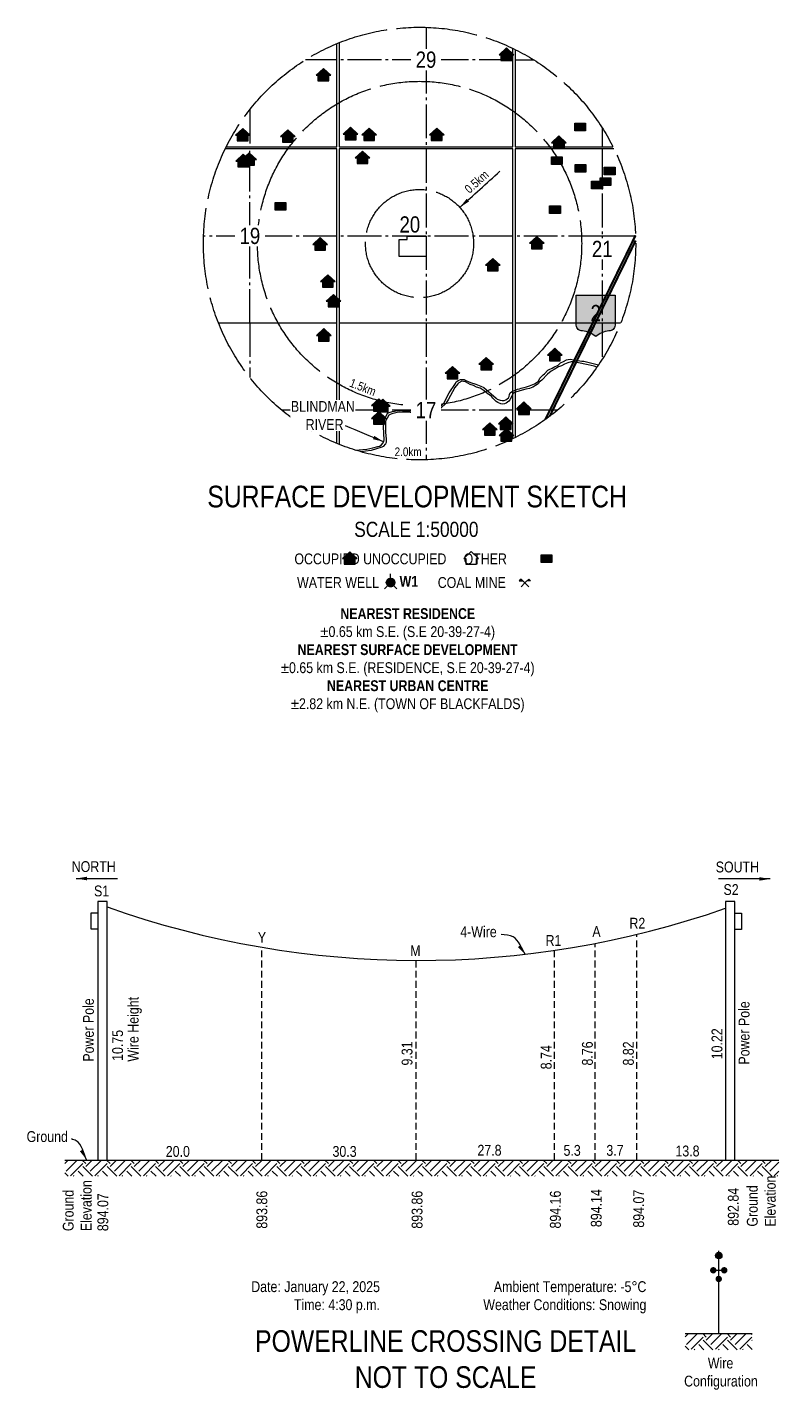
# Model space of a CAD drawing. Extents: x 301137 to 311962, y 5795932 to 5810027.
# Drawn here: x 302725 to 303420, y 5804676 to 5805935 of the extents above; entities that cross this region are included whole.
import ezdxf
from ezdxf.enums import TextEntityAlignment as Align

# ---------------------------------------------------------------- set-up
doc = ezdxf.new("R2010")
doc.units = 0
doc.header["$LTSCALE"] = 5
for name, pattern in [('foc-BUFFER', [16.75, 15, -1.75]), ('foc-QUARTERLINE', [33, 25, -3, 2, -3]), ('foc-TIELINE', [1.875, 1.25, -0.625]), ('foc-TOPO', [1, 0.2, -0.8])]:
    doc.linetypes.add(name, pattern=pattern)
for name, color, linetype in [('AS-POWER', 104, 'foc-POWER'), ('AS-POWER-EXISTING-T', 72, 'Continuous'), ('AS-RESIDENCE', 14, 'Continuous'), ('AS-SYMBOL', 7, 'Continuous'), ('AUX-BUFFER', 7, 'foc-BUFFER'), ('AUX-LABELS', 1, 'Continuous'), ('CG-NOTES', 7, 'Continuous'), ('DETAIL-T', 7, 'Continuous'), ('F-WS-S', 8, 'Continuous'), ('L-BD', 7, 'Continuous'), ('L-QSEC', 8, 'foc-QUARTERLINE'), ('L-SEC', 7, 'Continuous'), ('L-TIE', 7, 'foc-TIELINE'), ('P-CROSSINGS-GROUND', 48, 'foc-TOPO'), ('P-CROSSINGS-LINE', 3, 'Continuous'), ('P-PROPOSED', 10, 'Continuous'), ('ROUTE-MAP-HWY', 2, 'Continuous'), ('S-7', 6, 'Continuous'), ('T-CREEK', 160, 'Continuous'), ('T-WATER-T', 170, 'Continuous')]:
    doc.layers.add(name, color=color, linetype=linetype)
doc.styles.add('120', font='ARIALN.TTF', dxfattribs={"height": 13})
doc.styles.add('60L', font='ARIALN.TTF', dxfattribs={"height": 7.349999999999999})
doc.styles.add('80CG', font='ARIALN.TTF', dxfattribs={"height": 10})
doc.styles.add('80L', font='ARIALN.TTF', dxfattribs={"height": 10})
doc.styles.add('80V', font='ARIALN.TTF', dxfattribs={"oblique": 20.00000000000001, "height": 2})
doc.styles.add('BOLD', font='ARIALNB.TTF')
doc.styles.add('foc-LtypeFont', font='ARIALN.TTF', dxfattribs={"height": 7.349999999999999})
doc.styles.add('TXT', font='ARIALN.TTF', dxfattribs={"height": 0.2})
doc.linetypes.add('foc-POWER', pattern='A,6,-1,["P",foc-LtypeFont,S=0.2,R=0,X=-0.625,Y=-0.75],-1.239999999999999,4', length=12.24)
doc.dimstyles.new('Compass 5 000', dxfattribs={"dimscale": 5, "dimtxt": 9, "dimasz": 2, "dimexe": 0.2, "dimexo": 0.0625, "dimgap": 0.5, "dimtad": 0, "dimtih": 1, "dimtoh": 1, "dimzin": 0, "dimdsep": 46, "dimtxsty": '80CG', "dimcen": 0.1, "dimse1": 1, "dimse2": 1, "dimclrd": 256, "dimclrt": 256, "dimaunit": 1, "dimadec": 4, "dimazin": 0, "dimtfac": 0.06, "dimtofl": 0, "dimtmove": 0, "dimatfit": 1, "dimfxl": 0.2, "dimtolj": 1, "dimtzin": 0, "dimlwd": -1, "dimarcsym": 0})

# ---------------------------------------------------------------- blocks, each defined once
blk = doc.blocks.new('res_occ')
for points in [[(0.1000986410450423, 0.8906701123119093), (-1.256710929257224, -0.3736609102117654), (1.456908211347308, -0.3736609102117654)], [(-0.8999013589549576, -1.425351696405505), (1.100098641045042, -1.425351696405505), (1.100098641045042, -0.3736609102117654), (-0.8999013589549576, -0.3736609102117654)]]:
    blk.add_hatch(color=14).paths.add_polyline_path(points)
at = {"color": 14}
for points in [[(0.1000986410450423, 0.8906701123119093), (-1.256710929257224, -0.3736609102117654), (1.456908211347308, -0.3736609102117654)], [(-0.8999013589549576, -1.425351696405505), (1.100098641045042, -1.425351696405505), (1.100098641045042, -0.3736609102117654), (-0.8999013589549576, -0.3736609102117654)]]:
    blk.add_lwpolyline(points, close=True, dxfattribs=at)
blk = doc.blocks.new('res_other')
blk.add_hatch(color=14).paths.add_polyline_path([(-1.090095315060079, 0.7346452188390687), (0.90990468493992, 0.7346452188390687), (0.90990468493992, -0.6930058059827389), (-1.090095315060079, -0.6930058059827389)])
at = {"color": 14}
blk.add_lwpolyline([(-1.090095315060079, 0.7346452188390687), (0.90990468493992, 0.7346452188390687), (0.90990468493992, -0.6930058059827389), (-1.090095315060079, -0.6930058059827389)], close=True, dxfattribs=at)
blk = doc.blocks.new('hwy_primary')
h = blk.add_hatch(color=255)
edge = h.paths.add_edge_path()
edge.add_line((-12.55651075217338, -6.465665019121843), (-12.55651075217338, 12.06093235083426))
edge.add_line((-12.55651075217338, 12.06093235083426), (11.38723733709685, 12.06093235083426))
edge.add_line((11.3872373370973, 12.06093235083426), (11.3872373370973, -6.465665021572022))
edge.add_arc((7.745863239457321, -6.323210403470512), 3.644159524111412, 267.0356154126261, 357.75966761743825, ccw=False)
edge.add_arc((9.389805930542025, -25.65009731670352), 15.79425859854451, 96.66228240425568, 129.1626000068807)
edge.add_arc((-10.5590793456181, -25.65009731670352), 15.79425859854473, 50.83739999311933, 83.33771759574431)
edge.add_arc((-8.915136654535672, -6.323210403470512), 3.644159524110878, 182.2403323825618, 272.9643845873739, ccw=False)
at = {"color": 3}
blk.add_lwpolyline([(-12.55651075217338, -6.465665019121843), (-12.55651075217338, 12.06093235083426), (11.3872373370973, 12.06093235083426), (11.3872373370973, -6.465665021572022, -0.4179197440755494), (7.557404830548421, -9.96249358361456, 0.1427676877764801), (-0.5846367075391754, -13.40391020653124, 0.14276768777648), (-8.726678245624498, -9.96249358361456, -0.4179197440755494), (-12.55651075217338, -6.465665021572022)], format="xyb", dxfattribs=at)
at = {"color": 3, "style": '80V', "flags": 8}
blk.add_attdef('HWY', text='', height=10, dxfattribs=at).set_placement((-0.5846367075391754, 1.049219383609852), align=Align.MIDDLE_CENTER)
blk = doc.blocks.new('res_abd')
at = {"color": 14}
blk.add_lwpolyline([(-1.132277761354271, -0.5720981349267277), (-1.132277761354271, -1.623788921120512), (0.8677222386457287, -1.623788921120512), (0.8677222386457287, -0.5720981349267277), (1.224531808947995, -0.5720981349267277), (-0.1322777613542712, 0.6922328875969472), (-1.489087331656537, -0.5720981349267277)], close=True, dxfattribs=at)
blk = doc.blocks.new('WAT')
h = blk.add_hatch(color=255)
h.dxf.hatch_style = 1
edge = h.paths.add_edge_path()
edge.add_arc((0, -9.095e-13), 0.9, 0, 360)
at = {"color": 170}
for p, q in [((0, 0.8163600828529524), (0, 1.632720165708633)), ((-0.5772537504765296, -0.5772537504772118), (-1.154507500952831, -1.154507500953513)), ((0.5772537504763023, -0.5772537504772118), (1.154507500952604, -1.154507500953513))]:
    blk.add_line(p, q, dxfattribs=at)
blk.add_circle((0, -9.095e-13), 0.8, dxfattribs=at)
blk = doc.blocks.new('Mine')
at = {"layer": 'AS-SYMBOL'}
h = blk.add_hatch(color=161, dxfattribs=at)
h.dxf.hatch_style = 1
h.paths.add_polyline_path([(-0.7071067811866669, 0.7071067811862122), (-1.06066017178, 0.3535533905931061), (-0.3535533905933335, 0.3535533905931061)])
h = blk.add_hatch(color=161, dxfattribs=at)
h.dxf.hatch_style = 1
h.paths.add_polyline_path([(0.7071067811866669, 0.7071067811862122), (0.3535533905933335, 0.3535533905931061), (1.060660171779545, 0.3535533905931061)])
at = {"layer": 'AS-SYMBOL', "color": 161}
for p, q in [((-0.7071067811866669, 0.7071067811862122), (-1.06066017178, 0.3535533905931061)), ((-1.06066017178, 0.3535533905931061), (-0.3535533905933335, 0.3535533905931061)), ((-0.7071067811866669, 0.7071067811862122), (0, 0)), ((0, 0), (-0.7071067811866669, -0.7071067811866669)), ((0, 0), (0.7071067811866669, 0.7071067811862122)), ((0, 0), (0.7071067811866669, -0.7071067811871217)), ((1.060660171779545, 0.3535533905931061), (0.3535533905933335, 0.3535533905931061)), ((0.7071067811866669, 0.7071067811862122), (1.060660171779545, 0.3535533905931061))]:
    blk.add_line(p, q, dxfattribs=at)
blk = doc.blocks.new('*U46')
at = {"layer": 'AS-RESIDENCE', "color": 14}
blk.add_lwpolyline([(130.0094260589617, -1.322521192724991), (140.0094260589617, -1.322521192724991), (140.0094260589617, -8.460776316836304), (130.0094260589617, -8.460776316836304)], close=True, dxfattribs=at)
at = {"layer": 'AS-RESIDENCE', "xscale": 5, "yscale": 5, "zscale": 5}
for name, p in [('res_occ', (-47.66033743372054, -2.875563331927253)), ('res_abd', (65.90965907502368, -1.710213968765913)), ('res_other', (135.4800298692175, -5.025206517771323))]:
    blk.add_blockref(name, p, dxfattribs=at)
at = {"layer": 'AS-SYMBOL', "color": 161, "xscale": 5, "yscale": 5, "zscale": 5}
blk.add_blockref('Mine', (114.9598472938055, -27.19839295274051), dxfattribs=at)
at = {"layer": 'F-WS-S', "xscale": 5, "yscale": 5, "zscale": 5}
blk.add_blockref('WAT', (-9.254789702994005, -26.90360913026706), dxfattribs=at)
at = {"layer": 'CG-NOTES', "char_height": 12, "style": '80CG'}
for s, insert, width, attachment_point in [('{\\H0.83333x;OCCUPIED^IUNOCCUPIED^I    OTHER}', (0, 0), 324.7070996215837, 2), ('\\pi0.13844;{\\H0.83333x;WATER WELL}', (-95.95369187874485, -21.87437678256902), 75.42665648021827, 1), ('\\pi0.33285;{\\H0.83333x;COAL MINE}', (33.96449791120948, -21.87437678256902), 62.52084180081854, 1)]:
    blk.add_mtext(s, dxfattribs=dict(at, insert=insert, width=width, attachment_point=attachment_point))
at = {"layer": 'T-WATER-T', "style": 'BOLD'}
blk.add_text('W1', height=10, dxfattribs=at).set_placement((-0.9772980101097506, -30.83371539245417))

msp = doc.modelspace()

# ---------------------------------------------------------------- hatches: boundary and pattern name
at = {"layer": 'AS-POWER-EXISTING-T'}
h = msp.add_hatch(color=256, dxfattribs=at)
h.dxf.hatch_style = 1
edge = h.paths.add_edge_path()
edge.add_arc((303364.5847319859, 5804799.541426372), 2.999759309414582, 0, 360)
h = msp.add_hatch(color=256, dxfattribs=at)
h.dxf.hatch_style = 1
edge = h.paths.add_edge_path()
edge.add_arc((303359.5054244225, 5804785.988082455), 2.999759309414582, 0, 360)
h = msp.add_hatch(color=256, dxfattribs=at)
h.dxf.hatch_style = 1
edge = h.paths.add_edge_path()
edge.add_arc((303364.5847319859, 5804777.986791882), 2.999759309414582, 0, 360)
h = msp.add_hatch(color=256, dxfattribs=at)
h.dxf.hatch_style = 1
edge = h.paths.add_edge_path()
edge.add_arc((303369.6640395494, 5804785.990325877), 2.999759309414582, 0, 360)
at = {"layer": 'P-CROSSINGS-GROUND'}
h = msp.add_hatch(dxfattribs=at)
h.set_pattern_fill('EARTH', color=256, scale=2.500051679726631, angle=45)
h.set_pattern_definition([(45, (-14761.09108837507, -16653.04616869627), (1.776393560054587e-15, 22.45110439985416), [15.87532816626403, -15.87532816626403]), (45, (-14765.30067045005, -16648.83658662145), (1.776393560054587e-15, 22.45110439985416), [15.87532816626403, -15.87532816626403]), (45, (-14769.51025252506, -16644.62700454768), (1.776393560054587e-15, 22.45110439985416), [15.87532816626403, -15.87532816626403]), (135, (-14769.51025252506, -16641.82061649658), (-22.45110439985416, 1.776393560054587e-15), [15.875328166264, -15.875328166264]), (135, (-14765.30067045005, -16637.61103442176), (-22.45110439985416, 1.776393560054587e-15), [15.875328166264, -15.875328166264]), (135, (-14761.09108837507, -16633.40145234798), (-22.45110439985416, 1.776393560054587e-15), [15.875328166264, -15.875328166264])])
h.paths.add_polyline_path([(303420.1260055596, 5804872.886994733), (303420.1260055596, 5804887.887304794), (302759.4004612019, 5804887.887304793), (302759.4004612019, 5804872.886994732)])
h = msp.add_hatch(dxfattribs=at)
h.set_pattern_fill('EARTH', color=256, scale=2.500051679726631, angle=45)
h.set_pattern_definition([(45, (-14815.56150024464, -16813.42224276743), (1.776393560054587e-15, 22.45110439985416), [15.87532816626403, -15.87532816626403]), (45, (-14819.77108231958, -16809.21266069269), (1.776393560054587e-15, 22.45110439985416), [15.87532816626403, -15.87532816626403]), (45, (-14823.98066439453, -16805.00307861785), (1.776393560054587e-15, 22.45110439985416), [15.87532816626403, -15.87532816626403]), (135, (-14823.98066439453, -16802.19669056774), (-22.45110439985416, 1.776393560054587e-15), [15.875328166264, -15.875328166264]), (135, (-14819.77108231958, -16797.98710849299), (-22.45110439985416, 1.776393560054587e-15), [15.875328166264, -15.875328166264]), (135, (-14815.56150024464, -16793.77752641815), (-22.45110439985416, 1.776393560054587e-15), [15.875328166264, -15.875328166264])])
h.paths.add_polyline_path([(303395.6144008819, 5804712.510920638), (303395.6144008819, 5804727.511230714), (303333.555063088, 5804727.511230715), (303333.555063088, 5804712.510920638)])

# ---------------------------------------------------------------- linework, layer by layer
at = {"layer": 'AS-POWER'}
msp.add_arc((303086.5380985338, 5805934.430769661), 861.9764056394531, 250.5032850089962, 289.2485365612324, dxfattribs=at)
at = {"layer": 'AS-POWER-EXISTING-T'}
for p, q in [((303364.5847319859, 5804799.541426372), (303364.5847319859, 5804803.840080013)), ((303364.5847319859, 5804727.511230714), (303364.5847319859, 5804799.541426372)), ((303359.5054244225, 5804785.988082455), (303364.5847319859, 5804785.989204174)), ((303364.5847319859, 5804785.989204174), (303369.6640395494, 5804785.990325877))]:
    msp.add_line(p, q, dxfattribs=at)
for points in [[(302798.8510488954, 5805126.879652903), (302790.0682851069, 5805126.879652903), (302790.0682851069, 5804887.887304793), (302798.8510488954, 5804887.887304793)], [(303379.4856337003, 5805126.879652903), (303370.7028699107, 5805126.879652903), (303370.7028699107, 5804887.887304793), (303379.4856337003, 5804887.887304793)], [(302783.7760913158, 5805116.586670412), (302790.0682851069, 5805116.586670412), (302790.0682851069, 5805101.447235598), (302783.7760913158, 5805101.447235598)], [(303379.4856337003, 5805116.315233493), (303385.7778274934, 5805116.315233493), (303385.7778274934, 5805101.175798679), (303379.4856337003, 5805101.175798679)]]:
    msp.add_lwpolyline(points, close=True, dxfattribs=at)
msp.add_circle((303364.5847319859, 5804799.541426372), 2.999759309414582, dxfattribs=at)
at = {"layer": 'AUX-BUFFER'}
for radius in [199.9858420000005, 149.9893815000005, 49.99646050000012]:
    msp.add_circle((303087.7734054456, 5805735.262235446), radius, dxfattribs=at)
at = {"layer": 'L-QSEC', "color": 253, "ltscale": 0.25}
for p, q in [((303093.7273696811, 5805935.159335444), (303093.7273696811, 5805905.184322145)), ((303011.2483434859, 5805905.184322109), (302982.3188764987, 5805905.184322099)), ((303093.7273695889, 5805905.184322081), (303013.2601696148, 5805905.184322109)), ((303093.7273696811, 5805905.184322145), (303093.7273696811, 5805824.717122145)), ((303174.194423486, 5805905.184322109), (303093.7273696472, 5805905.184322081)), ((303176.2062496439, 5805905.18432218), (303193.2279342608, 5805905.18432218)), ((302930.7812896811, 5805859.147751334), (302930.7812896811, 5805824.717122145)), ((303256.6734496811, 5805842.345754752), (303256.6734496811, 5805824.717122145)), ((302930.781289611, 5805742.238242144), (302930.7812896108, 5805822.705442145)), ((303093.7273696811, 5805822.705442142), (303093.7273696783, 5805742.238242145)), ((303256.6734496811, 5805822.705442142), (303256.6734496782, 5805742.238242145)), ((302930.7812896472, 5805742.238242151), (302887.9098942237, 5805742.238242167)), ((302930.7811434218, 5805661.771188413), (302930.7812896111, 5805742.238388333)), ((303011.2483434276, 5805742.23824218), (302930.7812895889, 5805742.238242151)), ((303093.7273696465, 5805742.23824211), (303013.2601696441, 5805742.238242109)), ((303093.7273696444, 5805742.238242086), (303093.7273696472, 5805661.771042083)), ((303174.1945696438, 5805742.238242109), (303093.7273696461, 5805742.23824211)), ((303256.6734496473, 5805742.238242151), (303176.2062496731, 5805742.23824218)), ((303256.6734496782, 5805742.23824215), (303256.6734496811, 5805661.771042148)), ((303287.6369166665, 5805742.238242162), (303256.6734495889, 5805742.238242151)), ((302930.7812896811, 5805661.771042145), (302930.7812896811, 5805611.376719559)), ((303093.7273696472, 5805661.771042081), (303093.7273696472, 5805581.303842081)), ((303256.6734496811, 5805661.771042145), (303256.6734496811, 5805628.178716141)), ((303011.2483434859, 5805581.30384211), (302960.1375620447, 5805581.303842091)), ((303093.7273695889, 5805581.303842081), (303013.2601696148, 5805581.30384211)), ((303093.7273696811, 5805581.303842145), (303093.7273696811, 5805535.365135448)), ((303174.194423486, 5805581.30384211), (303093.7273696472, 5805581.303842081)), ((303215.4092488525, 5805581.303842098), (303176.2062496148, 5805581.30384211))]:
    msp.add_line(p, q, dxfattribs=at)
at = {"layer": 'L-SEC', "color": 253}
for p, q in [((303011.2484165602, 5805905.18432218), (303011.2484030757, 5805920.02701994)), ((303013.260169644, 5805920.847440879), (303013.260169644, 5805905.184322145)), ((303174.1944965602, 5805905.18432218), (303174.194487089, 5805915.610468511)), ((303176.2062496439, 5805914.632698643), (303176.2062496439, 5805905.184322145)), ((303011.248489644, 5805824.717122145), (303011.2484165602, 5805905.18432218)), ((303013.260169644, 5805905.184322145), (303013.260169644, 5805824.717122145)), ((303174.1945696439, 5805824.717122145), (303174.1944965602, 5805905.18432218)), ((303176.2062496439, 5805905.184322145), (303176.2062496439, 5805824.717122145)), ((302930.7812896463, 5805822.705442145), (302907.9181064192, 5805822.705442145)), ((302908.9105167639, 5805824.717122145), (302930.7812896459, 5805824.717122145)), ((302930.7812896459, 5805824.717122145), (303011.248489644, 5805824.717122145)), ((303011.248489644, 5805822.705442145), (302930.7812896463, 5805822.705442145)), ((303011.2484896441, 5805742.238242144), (303011.248489644, 5805822.705442145)), ((303013.260169644, 5805824.717122145), (303093.727369646, 5805824.717122145)), ((303013.260169644, 5805822.705442145), (303013.2601696411, 5805742.238242147)), ((303093.7273696464, 5805822.705442145), (303013.260169644, 5805822.705442145)), ((303093.727369646, 5805824.717122145), (303174.1945696439, 5805824.717122145)), ((303174.1945696439, 5805822.705442145), (303093.7273696464, 5805822.705442145)), ((303174.1945696441, 5805742.238242144), (303174.1945696439, 5805822.705442145)), ((303176.2062496439, 5805824.717122145), (303256.6734496459, 5805824.717122145)), ((303176.2062496439, 5805822.705442145), (303176.2062496411, 5805742.238242147)), ((303256.6734496463, 5805822.705442145), (303176.2062496439, 5805822.705442145)), ((303256.6734496459, 5805824.717122145), (303266.6362941262, 5805824.717122145)), ((303267.628704472, 5805822.705442143), (303256.6734496463, 5805822.705442145)), ((303011.2483434568, 5805661.771042223), (303011.2484896441, 5805742.238242144)), ((303013.2601696411, 5805742.238242147), (303013.260169644, 5805661.771042145)), ((303174.1944234568, 5805661.771042223), (303174.1945696441, 5805742.238242144)), ((303176.2062496411, 5805742.238242147), (303176.2062496439, 5805661.771042145)), ((302930.7812896181, 5805661.771042116), (302901.7808017597, 5805661.771042126)), ((303011.2483434568, 5805661.771042145), (302930.7812896181, 5805661.771042116)), ((303011.2484165602, 5805581.30384218), (303011.2483434568, 5805661.771042223)), ((303013.260169644, 5805661.771042145), (303013.260169644, 5805581.303842145)), ((303093.7273696181, 5805661.771042116), (303013.260169644, 5805661.771042145)), ((303174.1944234568, 5805661.771042145), (303093.7273696181, 5805661.771042116)), ((303174.1944965602, 5805581.30384218), (303174.1944234568, 5805661.771042223)), ((303176.2062496439, 5805661.771042145), (303176.2062496439, 5805581.303842145)), ((303256.6734496181, 5805661.771042116), (303176.2062496439, 5805661.771042145)), ((303273.766009128, 5805661.77104212), (303256.6734496181, 5805661.771042116)), ((303011.2484445409, 5805550.497433808), (303011.2484165602, 5805581.30384218)), ((303013.260169644, 5805581.303842145), (303013.260169644, 5805549.677030014)), ((303174.1945205301, 5805554.914018412), (303174.1944965602, 5805581.30384218)), ((303176.2062496439, 5805581.303842145), (303176.2062496439, 5805555.891772249))]:
    msp.add_line(p, q, dxfattribs=at)
at = {"layer": 'L-TIE', "flags": 128}
for points in [[(303288.7781361333, 5804887.887304794), (303288.7781361333, 5805096.515325815)], [(302941.7611551222, 5804887.887304793), (302941.7611551222, 5805084.699658934)], [(303212.6437682273, 5804887.887304794), (303212.6437682273, 5805081.728779543)], [(303250.2889213152, 5804887.887304794), (303250.2889213152, 5805088.15126978)], [(303084.6712613476, 5804887.887304793), (303084.6712613476, 5805072.456385586)]]:
    msp.add_lwpolyline(points, dxfattribs=at)
at = {"layer": 'P-CROSSINGS-LINE', "color": 3}
for p, q in [((302759.4004612019, 5804887.887304793), (303420.1260055596, 5804887.887304794)), ((303333.555063088, 5804727.511230714), (303395.6144008819, 5804727.511230714))]:
    msp.add_line(p, q, dxfattribs=at)
at = {"layer": 'P-PROPOSED'}
msp.add_lwpolyline([(303076.263385063, 5805738.989681315), (303076.2423897222, 5805742.238242086), (303093.7273696783, 5805742.23824211), (303093.8399447465, 5805723.254343107), (303093.8399447465, 5805723.254343107), (303068.8607068123, 5805723.255385895), (303068.8607068123, 5805723.255385895), (303068.7692984341, 5805738.991116245), (303076.263385063, 5805738.989681315), (303076.263385063, 5805738.989681315)], close=True, dxfattribs=at)
at = {"layer": 'ROUTE-MAP-HWY', "const_width": 2.000000000000015, "flags": 128}
for points in [[(303204.0831105847, 5805572.577902292), (303210.0234142563, 5805584.530030175), (303214.2432448153, 5805593.06978609), (303218.3286580784, 5805601.414865838), (303222.4548484727, 5805609.902407161), (303226.4057248042, 5805618.065079276), (303227.9918970883, 5805621.321920395), (303230.3550990819, 5805626.175479383), (303233.7815332038, 5805633.087522988), (303234.3295356751, 5805634.192428291), (303238.4380977636, 5805642.391881245), (303242.4818049913, 5805650.604731833), (303246.4858703502, 5805658.845440522), (303250.4754795677, 5805666.980465509), (303254.4118214728, 5805675.117754861), (303258.4822614713, 5805683.383025359), (303259.6373353082, 5805685.735317795), (303262.6622827572, 5805691.89646664), (303266.7338223298, 5805700.228568831), (303270.791595414, 5805708.507289574), (303275.1374606166, 5805717.422530377), (303279.0014417566, 5805725.209478312), (303287.6131509771, 5805742.896966502)], [(303208.2212602029, 5805575.617600124), (303213.3776052472, 5805586.209546523), (303218.0957037957, 5805595.857568201), (303223.3650736983, 5805606.56267459), (303228.6710403946, 5805617.405813618), (303230.2585657046, 5805620.679353497), (303233.9781610839, 5805628.351383741), (303235.1941384301, 5805630.827132003), (303239.3722643995, 5805639.330374643), (303244.6598126499, 5805650.104683711), (303250.071164472, 5805661.100472756), (303255.2873773995, 5805671.721333219), (303260.4686205263, 5805682.307753481), (303265.8445235065, 5805693.218023421), (303271.026693057, 5805703.872428156), (303276.3312737521, 5805714.647051928), (303287.7383412892, 5805738.114063086)]]:
    msp.add_lwpolyline(points, dxfattribs=at)
at = {"layer": 'T-CREEK'}
for points in [[(303028.4282964786, 5805544.285071575), (303035.1323214924, 5805544.719085175), (303039.1096214916, 5805545.273543484), (303044.4643767039, 5805546.381991234), (303049.2100065473, 5805547.767039895), (303050.7991071809, 5805548.029186858), (303052.1696710348, 5805548.782184273), (303054.0844740461, 5805550.956323858), (303054.8320307683, 5805552.285537268), (303055.1723691396, 5805553.797912213), (303054.5059355131, 5805565.769004619), (303054.8979869697, 5805571.083447163), (303055.3275493659, 5805572.899598395), (303056.9151120154, 5805575.760514935), (303057.4552378914, 5805577.281746811), (303058.5144524945, 5805578.322827512), (303059.7812273139, 5805579.171816329), (303062.8447307314, 5805580.090968171), (303067.9125609439, 5805580.889016275), (303069.8090358513, 5805580.962950897), (303071.921153902, 5805580.645074484), (303073.7216534724, 5805580.615194178), (303085.7278801878, 5805580.384037395), (303094.0430660227, 5805579.541107352), (303097.2658024131, 5805579.333940855), (303099.2506929993, 5805579.711642278), (303100.8249878158, 5805580.373494504), (303102.186995226, 5805581.326276219), (303103.8450827426, 5805582.205207117), (303104.8322448477, 5805582.728486652), (303108.1167067589, 5805585.656833187), (303110.131260957, 5805587.834019166), (303115.0638886194, 5805597.224378894), (303117.7184572548, 5805600.927655147), (303118.4662571236, 5805602.255739019), (303121.0219946006, 5805605.955192057), (303121.6659869952, 5805607.379319508), (303123.9988399131, 5805609.070586484), (303125.5849698643, 5805609.431686948), (303127.277788969, 5805609.597756873), (303129.0822701799, 5805609.468998041), (303130.6151061518, 5805608.6280856), (303134.9858229341, 5805606.799076148), (303139.743532192, 5805605.285268614), (303141.271646158, 5805604.545270044), (303144.4130136571, 5805603.467936534), (303147.2672703071, 5805602.080221148), (303158.5416316358, 5805592.422094408), (303159.5825783358, 5805591.362979761), (303162.4202938683, 5805590.373818796), (303164.1328156558, 5805590.040323711), (303165.9254348121, 5805590.210366604), (303167.5998721315, 5805590.876128417), (303170.1286953777, 5805592.673938233), (303170.776345818, 5805593.999189044), (303171.0138211682, 5805595.607663615), (303171.7538032665, 5805597.136702752), (303172.8091576356, 5805598.276660131), (303174.66008195, 5805599.029835466), (303176.6689740744, 5805599.847147163), (303178.5169875055, 5805600.599036643), (303180.203105433, 5805600.96502503), (303181.6803446453, 5805601.523051285), (303186.632637947, 5805602.715850244), (303189.5962140179, 5805603.631077475), (303194.0226005627, 5805605.502986592), (303196.6630340534, 5805607.006050072), (303197.7222401789, 5805608.047051686), (303199.1140021115, 5805610.800405827), (303202.087834038, 5805614.015907613), (303203.4546191957, 5805614.868814421), (303206.528491042, 5805618.088048518), (303207.7982578597, 5805618.837041765), (303210.5552794545, 5805619.944342563), (303211.9170884241, 5805620.8971404), (303216.139689865, 5805622.862204822), (303218.2619123593, 5805624.844433062), (303220.9023930227, 5805626.346611884), (303223.750457506, 5805627.657651115), (303225.3317695229, 5805628.119578201), (303227.3242211755, 5805628.297412974), (303230.3427170384, 5805627.874127613), (303234.3208325932, 5805627.250573209), (303237.9880540744, 5805626.613610779), (303239.6885537539, 5805626.579829206), (303253.4588854667, 5805623.269336815)], [(303251.7965161189, 5805620.848471065), (303249.1751049762, 5805621.750916923), (303243.917983178, 5805623.245149498), (303233.3661066967, 5805625.332138835), (303231.6262286545, 5805625.664900425), (303229.3186684581, 5805625.831009198), (303228.0172649985, 5805625.924547222), (303224.8538023328, 5805625.001531442), (303222.0018757985, 5805623.790433452), (303219.1655775859, 5805622.179660106), (303216.2060141685, 5805621.164540884), (303212.1986941783, 5805618.808511445), (303209.4543894203, 5805617.402608068), (303206.0690791269, 5805614.471408195), (303200.781882478, 5805609.066128752), (303198.5596896657, 5805607.079977104), (303197.7080092294, 5805605.846858636), (303196.4450317116, 5805604.898024367), (303192.4377953893, 5805602.542000686), (303189.3859900018, 5805601.323177759), (303186.1199456419, 5805600.496209356), (303182.645092025, 5805599.860293309), (303176.6764279482, 5805597.7061716), (303175.0521790394, 5805597.165290141), (303174.6679728455, 5805596.749792157), (303174.0929986831, 5805596.128096513), (303171.2047169824, 5805590.716483337), (303170.2493989231, 5805589.57943838), (303167.9193132821, 5805587.78922721), (303166.3536860014, 5805586.92844681), (303164.5610612602, 5805586.758462136), (303162.9476099222, 5805587.094943706), (303160.1019902833, 5805588.283908292), (303158.7700308714, 5805589.131620603), (303155.4469423171, 5805592.301502419), (303154.601753991, 5805593.46845879), (303152.4313301831, 5805595.283199863), (303151.0982200398, 5805596.130934182), (303147.5790398592, 5805599.1931906), (303143.6886234868, 5805601.540322098), (303140.5510297508, 5805602.517721125), (303137.5978429695, 5805603.901712174), (303134.6561947679, 5805604.986835315), (303130.3660272733, 5805607.319374181), (303128.4460007584, 5805607.843982626), (303126.9453631684, 5805607.885529117), (303124.1961283549, 5805606.578381923), (303123.0340711038, 5805605.633342644), (303120.3706832961, 5805602.130988592), (303118.1273834869, 5805598.14350931), (303114.6941681688, 5805591.311418954), (303112.0433917131, 5805587.509299372), (303107.9112821951, 5805583.248879708), (303106.5873680636, 5805582.210758922), (303101.3703439406, 5805579.194804754), (303098.4184364011, 5805577.979852798), (303096.4375777498, 5805577.502285128), (303094.0544746682, 5805577.673582826), (303087.3987662729, 5805578.549721219), (303079.0828196534, 5805579.024968051), (303069.1759128176, 5805579.2379977), (303067.084228388, 5805579.057337306), (303062.1360743376, 5805577.764567079), (303060.5576839499, 5805577.20263694), (303059.2869163496, 5805576.453515932), (303057.7914033037, 5805573.795298523), (303056.7439298113, 5805572.455480305), (303056.3154692772, 5805570.639387394), (303056.2132635771, 5805560.437672006), (303056.9350565283, 5805554.766370261), (303057.0051434629, 5805552.969744557), (303056.8714665647, 5805551.265203965), (303056.2236242565, 5805549.939954988), (303054.2091163021, 5805547.761910286), (303052.7422970397, 5805546.905080851), (303043.0571533289, 5805544.02824097), (303037.7818539297, 5805543.42225154), (303033.9081908622, 5805542.77182635), (303033.5966460493, 5805542.754710499)]]:
    msp.add_lwpolyline(points, dxfattribs=at)

# ---------------------------------------------------------------- block references
at = {"layer": 'AS-RESIDENCE', "xscale": 5.000000000000031, "yscale": 5.000000000000031, "zscale": 5.000000000000031}
for name, p in [('res_occ', (303167.5705696962, 5805911.742618668)), ('res_occ', (302998.2597575707, 5805892.692532156)), ('res_occ', (302923.6277943724, 5805837.263902639)), ('res_occ', (302965.4198776379, 5805836.04610228)), ('res_occ', (303023.4756938774, 5805838.363058261)), ('res_occ', (303040.5860594694, 5805837.591629892)), ('res_occ', (303103.1369569987, 5805837.640946656)), ('res_other', (303236.8518549065, 5805843.017636948)), ('res_occ', (303216.2309440288, 5805830.314351563)), ('res_occ', (302924.1732117005, 5805813.322186391)), ('res_occ', (302929.5815203654, 5805814.723910474)), ('res_occ', (303034.5348201102, 5805816.36368283)), ('res_other', (303215.2002346747, 5805811.742737519)), ('res_other', (303237.1894948823, 5805804.754491701)), ('res_other', (303264.0623390667, 5805802.161687556)), ('res_other', (303252.3474449706, 5805789.346209864)), ('res_other', (303260.1820728752, 5805792.357285316)), ('res_other', (302959.4768245148, 5805769.454786667)), ('res_other', (303213.5659923398, 5805766.552684939)), ('res_occ', (302995.2322822519, 5805736.355394476)), ('res_occ', (303195.8187608604, 5805737.432930395)), ('res_occ', (303155.1154720468, 5805717.090122678)), ('res_occ', (303002.3751726269, 5805701.963077557)), ('res_occ', (303007.7727210109, 5805683.792839213)), ('res_occ', (302998.7627717977, 5805652.19378129)), ('res_occ', (303212.3889357539, 5805633.939184261)), ('res_occ', (303117.7488883145, 5805617.198303629)), ('res_occ', (303149.0264645952, 5805625.565721571)), ('res_occ', (303049.4988070743, 5805587.362498646)), ('res_occ', (303053.1316099972, 5805586.810961773)), ('res_occ', (303183.8517097146, 5805584.401915827)), ('res_occ', (303049.7301627674, 5805575.398211809)), ('res_occ', (303166.9597411266, 5805570.590984598)), ('res_occ', (303152.3287411348, 5805565.143068612)), ('res_occ', (303167.5547860574, 5805559.773981537))]:
    msp.add_blockref(name, p, dxfattribs=at)
at = {"layer": 'AUX-LABELS'}
ref = msp.add_blockref('hwy_primary', (303251.6152610884, 5805669.427824402), dxfattribs=dict(at, xscale=1.500000000000016, yscale=1.500000000000016, zscale=1.500000000000016))
ref.add_attrib('HWY', '2', dxfattribs={"layer": '0', "color": 240, "height": 15.00000000000007, "style": '80V', "flags": 8}).set_placement((303250.738306025, 5805671.001653478), align=Align.MIDDLE_CENTER)
at = {"layer": 'CG-NOTES'}
msp.add_blockref('*U46', (303070.2765464837, 5805448.740618916), dxfattribs=at)

# ---------------------------------------------------------------- texts
at = {"attachment_point": 1, "style": '60L'}
for s, insert, char_height, rotation in [('0.5km', (303128.6168184469, 5805787.048565554), 7.99943368000003, 41.99885131081468), ('2.0km', (303064.6908877409, 5805546.710074255), 8.000000000000059, 359.9976081177581)]:
    msp.add_mtext_dynamic_manual_height_columns(s, width=28.39186019621589, gutter_width=47.50000000000023, heights=[0], dxfattribs=dict(at, insert=insert, char_height=char_height, rotation=rotation))
at = {"layer": 'AS-POWER-EXISTING-T', "char_height": 10.00020671890652, "attachment_point": 7, "rotation": 90.00000000000001, "style": '80L'}
for insert in [(302786.511792679, 5804978.882489995), (303393.1535807777, 5804976.134169769)]:
    msp.add_mtext_dynamic_manual_height_columns('Power Pole', width=177.0671946362118, gutter_width=50.00611424758897, heights=[0], dxfattribs=dict(at, insert=insert))
at = {"layer": 'CG-NOTES', "insert": (302869.9533902482, 5805398.143082536), "char_height": 10.00000000000006, "width": 412.3994344135012, "attachment_point": 1, "style": '80CG'}
msp.add_mtext('\\pi144.55;{\\fArial Narrow|b1|i0|c0|p34;NEAREST RESIDENCE}\\P\\pi125.93;±0.65 km S.E. (S.E 20-39-27-4)\\P\\pi104.93;{\\fArial Narrow|b1|i0|c0|p34;NEAREST SURFACE DEVELOPMENT}\\P\\pi89.341;±0.65 km S.E. (RESIDENCE, S.E 20-39-27-4)\\P\\pi132.15;{\\fArial Narrow|b1|i0|c0|p34;NEAREST URBAN CENTRE}\\P\\pi98.587;±2.82 km N.E. (TOWN OF BLACKFALDS)', dxfattribs=at)
at = {"layer": 'DETAIL-T', "color": 3, "style": '80CG'}
for s, insert, char_height, width, attachment_point in [('\\pi2.3966;SURFACE DEVELOPMENT SKETCH\\P\\pi138.28;{\\H0.7x;SCALE 1:50000}', (302889.0118684794, 5805511.366434295), 20.00000000000012, 390.05920343102, 1), ('POWERLINE CROSSING DETAIL\\PNOT TO SCALE', (303111.8574499496, 5804703.77387194), 20.00041343781304, 360.8521547481207, 5)]:
    msp.add_mtext(s, dxfattribs=dict(at, insert=insert, char_height=char_height, width=width, attachment_point=attachment_point))
at = {"layer": 'L-BD', "char_height": 10.00020671890652, "style": '80L'}
for s, width, insert, attachment_point in [('NORTH', 48.76269802277944, (302806.6551193737, 5805164.219008652), 3), ('SOUTH', 48.76269802277944, (303401.8722316186, 5805163.85641067), 3), ('S2', 48.76269802277944, (303382.981275405, 5805142.989407486), 3), ('S1', 48.76269802277944, (302800.5675030109, 5805141.717044547), 3), ('R2', 48.76269802277944, (303296.603073062, 5805111.85971277), 3), ('Y', 12.61705320600275, (302945.7739592457, 5805098.766580993), 3), ('4-Wire', 95.65503494415279, (303159.1625489506, 5805103.956758524), 3), ('R1', 48.76269802277944, (303219.0004062449, 5805095.930464405), 3), ('A', 48.76269802277944, (303255.2898777396, 5805104.16023728), 3), ('^IM', 12.61705320600275, (303088.6840654711, 5805086.523307646), 3), ('Ground', 177.0671946362118, (302724.1820001607, 5804904.457949296), 7), ('20.0', 177.0671946362118, (302852.9606553745, 5804890.73296622), 7), ('30.3', 177.0671946362118, (303007.237014457, 5804890.73296622), 7), ('27.8', 177.0671946362118, (303141.3217263984, 5804891.827864945), 7), ('5.3', 177.0671946362118, (303220.966795104, 5804891.706683673), 7), ('3.7', 177.0671946362118, (303260.5820873241, 5804891.706683673), 7), ('13.8', 177.0671946362118, (303324.5125645681, 5804891.129914203), 7), ('Date: January 22, 2025\\PTime: 4:30 p.m.', 156.1801874294163, (303051.1090465973, 5804775.851207366), 3), ('Ambient Temperature: -5%%DC\\PWeather Conditions: Snowing', 184.6352507890536, (303297.6377693294, 5804775.851207366), 3), ('\\pi77.091;Wire\\P\\pi55.139;Configuration', 177.0671946362118, (303277.4156187036, 5804675.530820613), 7)]:
    msp.add_mtext_dynamic_manual_height_columns(s, width=width, gutter_width=50.00611424758897, heights=[0], dxfattribs=dict(at, insert=insert, attachment_point=attachment_point))
at = {"layer": 'L-BD', "char_height": 10.00020671890652, "attachment_point": 7, "rotation": 90.00000000000001, "style": '80L'}
for s, insert in [('Wire Height', (302830.8132098507, 5804978.882489995)), ('10.75', (302813.5099333261, 5804979.550314763)), ('10.22', (303368.0962165287, 5804981.0493813)), ('9.31', (303081.3286262323, 5804975.294467968)), ('8.74', (303210.0911145587, 5804971.767395976)), ('8.76', (303248.1925254283, 5804975.294467968)), ('8.82', (303286.0999624775, 5804975.294467968)), ('Ground\\PElevation', (302784.5006884503, 5804822.153323397)), ('Ground\\PElevation', (303417.4399217166, 5804826.360192213)), ('894.07', (302799.8867246092, 5804822.153323397)), ('893.86', (302946.9756501998, 5804824.447051256)), ('893.86', (303090.5897247387, 5804824.447051256)), ('894.16', (303218.5481804607, 5804824.585950518)), ('894.14', (303256.4147581244, 5804825.930214923)), ('894.07', (303295.6261939307, 5804825.408563722)), ('892.84', (303383.1818468051, 5804827.173675492))]:
    msp.add_mtext_dynamic_manual_height_columns(s, width=177.0671946362118, gutter_width=50.00611424758897, heights=[0], dxfattribs=dict(at, insert=insert))

# ---------------------------------------------------------------- leaders
at = {"path_type": 1}
msp.add_leader([(303124.9739100019, 5805768.665356905), (303162.1744145591, 5805802.068478364)], dimstyle='Compass 5 000', override={"dimgap": 0.5, "dimtad": 0}, dxfattribs=at)
at = {"layer": 'L-BD', "path_type": 1}
for points in [[(302769.9310525291, 5805148.176692601), (302808.1922706165, 5805148.176692601)], [(303412.0252246505, 5805147.814094634), (303364.2074146532, 5805147.814094634)], [(303185.8664532724, 5805077.628677794), (303174.2737995411, 5805094.252018397), (303163.3251898243, 5805096.504170089)], [(302779.7367718265, 5804888.081350788), (302770.0530262945, 5804905.769002072), (302765.6650937964, 5804907.431944013)]]:
    msp.add_leader(points, dimstyle='Compass 5 000', override={"dimgap": 0.5, "dimtad": 0}, dxfattribs=at)

# ---------------------------------------------------------------- next in the draw order: texts
at = {"layer": 'S-7', "char_height": 15.00000000000006, "attachment_point": 5, "style": '120', "bg_fill": 3, "box_fill_scale": 1.15, "bg_fill_color": 256}
for s, insert, width, bg_fill_transparency in [('29', (303093.7273696811, 5805905.184322145), 23.30832196452958, 13369386), ('20', (303078.7619477452, 5805752.801076157), 23.30832196452958, 13369391), ('19', (302930.7812895889, 5805742.238242151), 23.30832196452957, 15138838), ('21', (303256.7690916091, 5805730.288015028), 23.30832196452958, 13369426), ('17', (303093.7273696811, 5805581.303842145), 23.30832196452958, 13369396)]:
    msp.add_mtext(s, dxfattribs=dict(at, insert=insert, width=width, bg_fill_transparency=bg_fill_transparency))
at = {"layer": 'T-WATER-T', "insert": (302998.2885549138, 5805589.68575977), "char_height": 10.00000000000007, "width": 58.32646657571677, "attachment_point": 2, "style": 'TXT', "bg_fill": 3, "box_fill_scale": 1.1, "bg_fill_color": 256, "bg_fill_transparency": 0}
msp.add_mtext('BLINDMAN\\P RIVER', dxfattribs=at)

# ---------------------------------------------------------------- next in the draw order: texts
at = {"insert": (303025.1659425054, 5805610.74294597), "char_height": 7.99943368000003, "attachment_point": 1, "rotation": 338.62908114657483, "style": '60L'}
msp.add_mtext_dynamic_manual_height_columns('1.5km', width=28.39186019621589, gutter_width=47.50000000000023, heights=[0], dxfattribs=at)

# ---------------------------------------------------------------- next in the draw order: leaders
at = {"layer": 'T-WATER-T', "path_type": 1}
msp.add_leader([(303054.4647668923, 5805552.08031425), (303019.2760530264, 5805566.685240394)], dimstyle='Compass 5 000', override={"dimgap": 0.5, "dimtad": 0}, dxfattribs=at)

doc.saveas('drawing.dxf')
